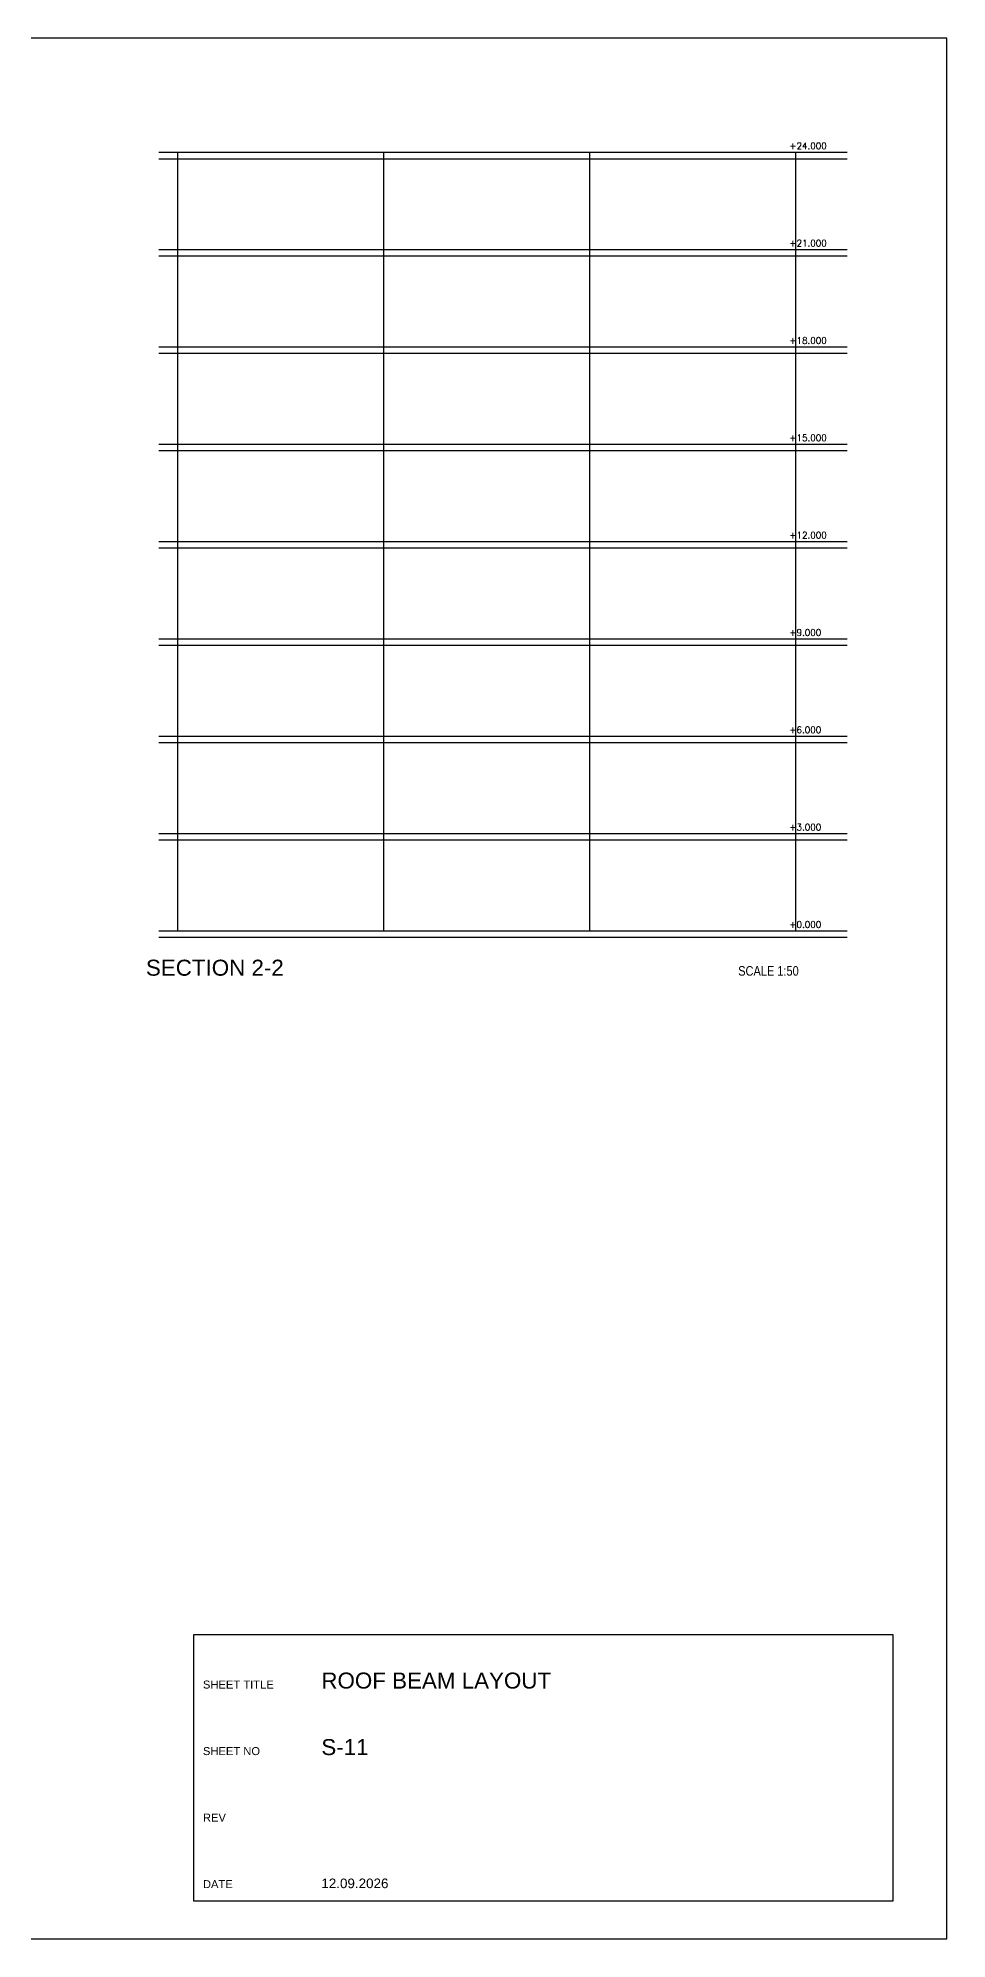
# Model space of a CAD drawing. Header units: millimetres. Extents: x 0 to 12841, y 0 to 594.
# Drawn here: x 11557 to 11841, y 0 to 594 of the extents above; entities that cross this region are included whole.
import ezdxf

# ---------------------------------------------------------------- set-up
doc = ezdxf.new("R2010")
doc.units = ezdxf.units.MM
for name, color, linetype in [('FRAME', 7, 'Continuous'), ('LEVEL', 7, 'Continuous'), ('SECTION', 7, 'Continuous'), ('TITLE', 7, 'Continuous'), ('TITLES', 7, 'Continuous')]:
    doc.layers.add(name, color=color, linetype=linetype)
doc.styles.add('Arial', font='arial.ttf')
doc.styles.add('ROMANS', font='romans.shx')
doc.styles.add('SWISSC', font='swissc.ttf')

msp = doc.modelspace()

# ---------------------------------------------------------------- linework, layer by layer
at = {"layer": 'FRAME'}
msp.add_lwpolyline([(11000, 0), (11841, 0), (11841, 594), (11000, 594)], close=True, dxfattribs=at)
at = {"layer": 'SECTION'}
for p, q in [((11594.7, 558.3), (11666.39, 558.3)), ((11594.7, 556.3), (11666.39, 556.3)), ((11600.7, 497.48), (11600.7, 558.3)), ((11665.06, 497.48), (11665.06, 558.3)), ((11666.39, 558.3), (11738.08, 558.3)), ((11666.39, 556.3), (11738.08, 556.3)), ((11729.41, 497.48), (11729.41, 558.3)), ((11738.08, 558.3), (11809.77, 558.3)), ((11738.08, 556.3), (11809.77, 556.3)), ((11793.77, 497.48), (11793.77, 558.3)), ((11594.7, 527.89), (11666.39, 527.89)), ((11594.7, 525.89), (11666.39, 525.89)), ((11666.39, 527.89), (11738.08, 527.89)), ((11666.39, 525.89), (11738.08, 525.89)), ((11738.08, 527.89), (11809.77, 527.89)), ((11738.08, 525.89), (11809.77, 525.89)), ((11594.7, 497.48), (11666.39, 497.48)), ((11594.7, 495.48), (11666.39, 495.48)), ((11600.7, 436.65), (11600.7, 497.48)), ((11665.06, 436.65), (11665.06, 497.48)), ((11666.39, 497.48), (11738.08, 497.48)), ((11666.39, 495.48), (11738.08, 495.48)), ((11729.41, 436.65), (11729.41, 497.48)), ((11738.08, 497.48), (11809.77, 497.48)), ((11738.08, 495.48), (11809.77, 495.48)), ((11793.77, 436.65), (11793.77, 497.48)), ((11594.7, 467.06), (11666.39, 467.06)), ((11594.7, 465.06), (11666.39, 465.06)), ((11666.39, 467.06), (11738.08, 467.06)), ((11666.39, 465.06), (11738.08, 465.06)), ((11738.08, 467.06), (11809.77, 467.06)), ((11738.08, 465.06), (11809.77, 465.06)), ((11594.7, 436.65), (11666.39, 436.65)), ((11594.7, 434.65), (11666.39, 434.65)), ((11600.7, 375.82), (11600.7, 436.65)), ((11665.06, 375.82), (11665.06, 436.65)), ((11666.39, 436.65), (11738.08, 436.65)), ((11666.39, 434.65), (11738.08, 434.65)), ((11729.41, 375.82), (11729.41, 436.65)), ((11738.08, 436.65), (11809.77, 436.65)), ((11738.08, 434.65), (11809.77, 434.65)), ((11793.77, 375.82), (11793.77, 436.65)), ((11594.7, 406.24), (11666.39, 406.24)), ((11594.7, 404.24), (11666.39, 404.24)), ((11666.39, 406.24), (11738.08, 406.24)), ((11666.39, 404.24), (11738.08, 404.24)), ((11738.08, 406.24), (11809.77, 406.24)), ((11738.08, 404.24), (11809.77, 404.24)), ((11594.7, 375.82), (11666.39, 375.82)), ((11600.7, 315), (11600.7, 375.82)), ((11665.06, 315), (11665.06, 375.82)), ((11666.39, 375.82), (11738.08, 375.82)), ((11729.41, 315), (11729.41, 375.82)), ((11738.08, 375.82), (11809.77, 375.82)), ((11793.77, 315), (11793.77, 375.82)), ((11594.7, 373.82), (11666.39, 373.82)), ((11666.39, 373.82), (11738.08, 373.82)), ((11738.08, 373.82), (11809.77, 373.82)), ((11594.7, 345.41), (11666.39, 345.41)), ((11666.39, 345.41), (11738.08, 345.41)), ((11738.08, 345.41), (11809.77, 345.41)), ((11594.7, 343.41), (11666.39, 343.41)), ((11666.39, 343.41), (11738.08, 343.41)), ((11738.08, 343.41), (11809.77, 343.41)), ((11594.7, 315), (11666.39, 315)), ((11666.39, 315), (11738.08, 315)), ((11738.08, 315), (11809.77, 315)), ((11594.7, 313), (11666.39, 313)), ((11666.39, 313), (11738.08, 313)), ((11738.08, 313), (11809.77, 313))]:
    msp.add_line(p, q, dxfattribs=at)
at = {"layer": 'TITLE'}
for p, q in [((11678.41, 95.04), (11605.52, 95.04)), ((11605.52, 95.04), (11605.52, 53.46)), ((11751.29, 95.04), (11678.41, 95.04)), ((11824.18, 95.04), (11751.29, 95.04)), ((11824.18, 53.46), (11824.18, 95.04)), ((11605.52, 53.46), (11605.52, 11.88)), ((11824.18, 11.88), (11824.18, 53.46)), ((11605.52, 11.88), (11678.41, 11.88)), ((11678.41, 11.88), (11751.29, 11.88)), ((11751.29, 11.88), (11824.18, 11.88))]:
    msp.add_line(p, q, dxfattribs=at)

# ---------------------------------------------------------------- texts
at = {"layer": 'LEVEL', "style": 'ROMANS'}
for s, p in [('+24.000', (11791.77, 559.3)), ('+21.000', (11791.77, 528.89)), ('+18.000', (11791.77, 498.48)), ('+15.000', (11791.77, 468.06)), ('+12.000', (11791.77, 437.65)), ('+9.000', (11791.77, 407.24)), ('+6.000', (11791.77, 376.82)), ('+3.000', (11791.77, 346.41)), ('+0.000', (11791.77, 316))]:
    msp.add_text(s, height=2, dxfattribs=at).set_placement(p)
at = {"layer": 'TITLE', "style": 'Arial'}
for s, height, p in [('ROOF BEAM LAYOUT', 5, (11645.52, 78.25)), ('SHEET TITLE', 2.5, (11608.52, 78.25)), ('SHEET NO', 2.5, (11608.52, 57.46)), ('S-11', 5, (11645.52, 57.46)), ('REV', 2.5, (11608.52, 36.67)), ('DATE', 2.5, (11608.52, 15.88)), ('12.09.2026', 3, (11645.52, 15.88))]:
    msp.add_text(s, height=height, dxfattribs=at).set_placement(p)
at = {"layer": 'TITLES'}
for s, height, style, p in [('SECTION 2-2', 5, 'Arial', (11590.7, 301)), ('SCALE 1:50', 3, 'SWISSC', (11775.77, 301))]:
    msp.add_text(s, height=height, dxfattribs=dict(at, style=style)).set_placement(p)

doc.saveas('drawing.dxf')
